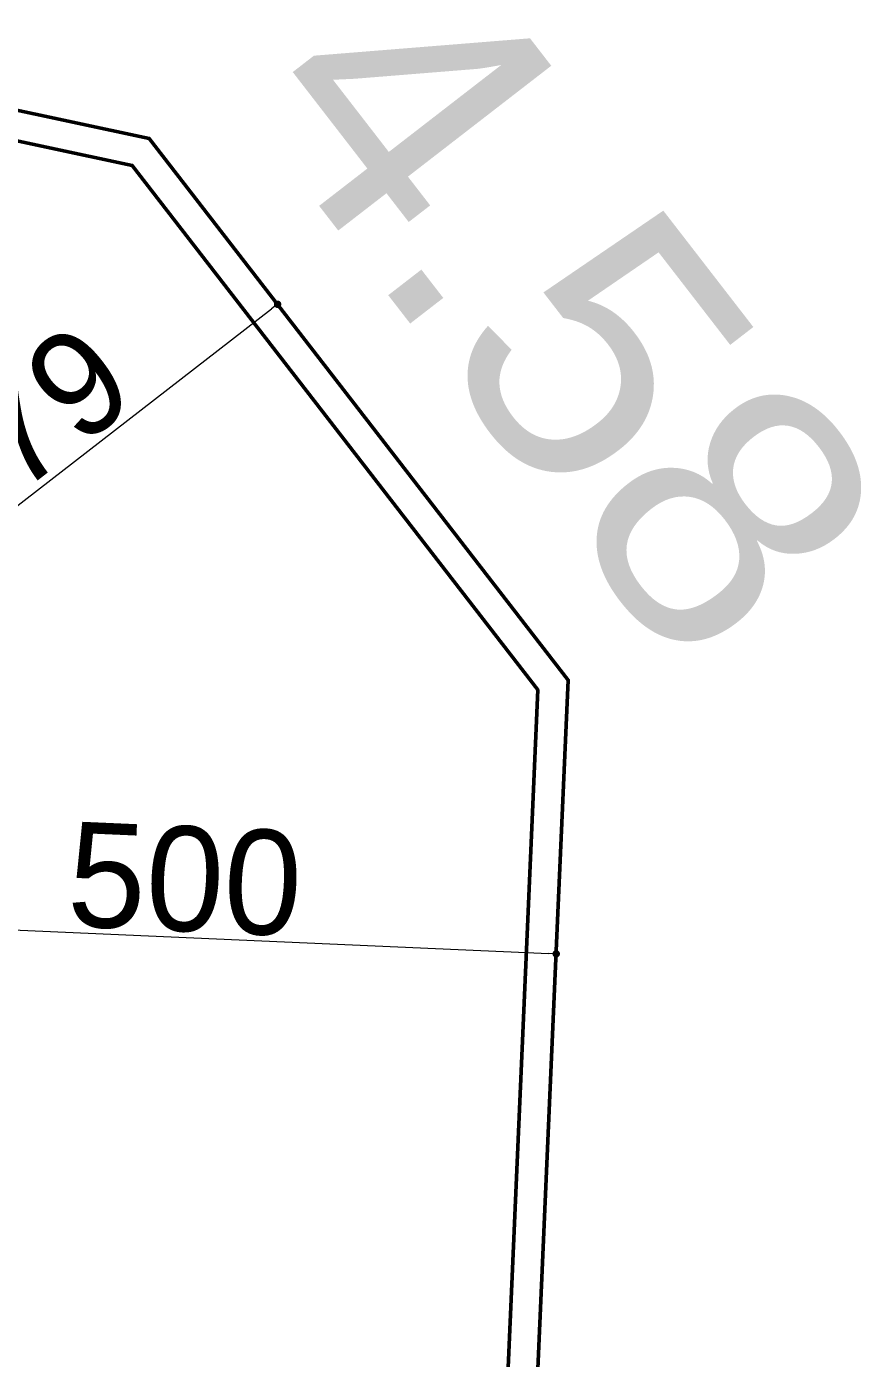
# Model space of a CAD drawing. Header units: centimetres. Extents: x 63871 to 181827, y -95930 to 42199.
# Drawn here: x 178823 to 179382, y 36649 to 37539 of the extents above; entities that cross this region are included whole.
import ezdxf

# ---------------------------------------------------------------- set-up
doc = ezdxf.new("R2010")
doc.units = ezdxf.units.CM
doc.layers.add('Dıış Ölçü', color=140, linetype='Continuous')
for name, color, linetype, lineweight in [('OLUK', 222, 'Continuous', 15), ('PARSEL SINIRI', 12, 'Continuous', 50), ('ROL_CEPHE', 1, 'Continuous', 0)]:
    doc.layers.add(name, color=color, linetype=linetype, lineweight=lineweight)
doc.styles.add('RomanS', font='')
doc.styles.get("Standard").update_dxf_attribs({"font": 'Arial.ttf'})
doc.styles.get('RomanS').set_extended_font_data('Stylus BT')
doc.dimstyles.new('BÖYÜK', dxfattribs={"dimtxt": 70, "dimasz": 5, "dimexe": 5, "dimexo": 5, "dimgap": 2, "dimtad": 3, "dimdec": 0, "dimzin": 0, "dimdsep": 46, "dimtxsty": 'RomanS', "dimblk": 'DOT', "dimcen": 5, "dimadec": 0, "dimazin": 0, "dimtfac": 1, "dimtdec": 0, "dimtix": 1, "dimtofl": 0, "dimtmove": 1, "dimatfit": 0, "dimldrblk": 'DOT', "dimfxl": 10, "dimfxlon": 1, "dimtolj": 1, "dimtzin": 0, "dimarcsym": 0})

# ---------------------------------------------------------------- blocks, each defined once
blk = doc.blocks.new('_Dot')
at = {"color": 0, "linetype": 'ByBlock', "lineweight": -2}
blk.add_line((-0.5, 0), (-1, 0), dxfattribs=at)
at = {"color": 0, "linetype": 'ByBlock', "const_width": 0.5}
blk.add_lwpolyline([(-0.25, 0, 1), (0.25, 0, 1)], format="xyb", close=True, dxfattribs=at)
blk = doc.blocks.new('*D397')
at = {"layer": 'Defpoints', "color": 0, "transparency": 16777216}
for p in [(725.52, 22011.24), (1225.04, 21989.31), (1225.04, 21989.31)]:
    blk.add_point(p, dxfattribs=at)
at = {"layer": 'Dıış Ölçü', "color": 0, "lineweight": -2, "transparency": 16777216}
for p, q in [((725.52, 22011.24), (725.74, 22016.24)), ((730.52, 22011.02), (1220.05, 21989.53)), ((1225.04, 21989.31), (1225.26, 21994.31))]:
    blk.add_line(p, q, dxfattribs=at)
at = {"layer": 'Dıış Ölçü', "color": 0, "lineweight": -2, "transparency": 16777216, "xscale": 5, "yscale": 5, "zscale": 5}
for p, rotation in [((725.52, 22011.24), 177.4859599490687), ((1225.04, 21989.31), 357.4859599490688)]:
    blk.add_blockref('_Dot', p, dxfattribs=dict(at, rotation=rotation))
at = {"layer": 'Dıış Ölçü', "color": 0, "transparency": 16777216, "insert": (976.98, 22039.01), "char_height": 70, "attachment_point": 5, "rotation": 357.48596, "style": 'RomanS'}
blk.add_mtext('\\A1;500', dxfattribs=at)
blk = doc.blocks.new('*D375')
at = {"layer": 'Defpoints', "color": 0, "transparency": 16777216}
for p in [(1038.83, 22423.42), (1038.83, 22423.42), (739.03, 22191.53, 0)]:
    blk.add_point(p, dxfattribs=at)
at = {"layer": 'Dıış Ölçü', "color": 0, "lineweight": -2, "transparency": 16777216}
for p, q in [((1038.83, 22423.42), (1041.89, 22419.46)), ((742.99, 22194.59), (1034.87, 22420.36)), ((739.03, 22191.53), (742.09, 22187.57))]:
    blk.add_line(p, q, dxfattribs=at)
at = {"layer": 'Dıış Ölçü', "color": 0, "lineweight": -2, "transparency": 16777216, "xscale": 5, "yscale": 5, "zscale": 5}
for p, rotation in [((1038.83, 22423.42), 37.72156104715727), ((739.03, 22191.53), 217.7215610471573)]:
    blk.add_blockref('_Dot', p, dxfattribs=dict(at, rotation=rotation))
at = {"layer": 'Dıış Ölçü', "color": 0, "transparency": 16777216, "insert": (864.76, 22338.73), "char_height": 70, "attachment_point": 5, "rotation": 37.72156, "style": 'RomanS'}
blk.add_mtext('\\A1;379', dxfattribs=at)
blk = doc.blocks.new('VAZİYET PLANI')
at = {"layer": 'PARSEL SINIRI'}
for points in [[(1190.77, 21208.82), (1226.25, 22016.74), (1233.08, 22172.28), (953.08, 22534.28), (-354.91, 22814.27), (-383.68, 22826.91), (-1091.55, 23138.04)], [(1170.79, 21209.7), (1206.27, 22017.62), (1212.77, 22165.84), (941.74, 22516.25), (-361.09, 22795.14), (-391.73, 22808.61), (-1092.49, 23116.61)]]:
    blk.add_lwpolyline(points, dxfattribs=at)
at = {"layer": 'ROL_CEPHE', "lineweight": 0}
blk.add_text('4.58', height=180, rotation=307.72155, dxfattribs=at).set_placement((1013.2, 22558.27))
at = {"layer": 'Dıış Ölçü'}
for p1, p2, picture, middle in [((739.03, 22191.53, 0), (1038.83, 22423.42), '*D375', (864.76, 22338.73)), ((725.52, 22011.24), (1225.04, 21989.31), '*D397', (976.98, 22039.01))]:
    dim = blk.add_aligned_dim(p1=p1, p2=p2, distance=0, dimstyle='BÖYÜK', dxfattribs=at)
    dim.commit()
    dim.dimension.update_dxf_attribs({"geometry": picture, "text_midpoint": middle})

msp = doc.modelspace()

# ---------------------------------------------------------------- block references
at = {"layer": 'OLUK'}
msp.add_blockref('VAZİYET PLANI', (177951.86, 14930.11), dxfattribs=at)

doc.saveas('drawing.dxf')
